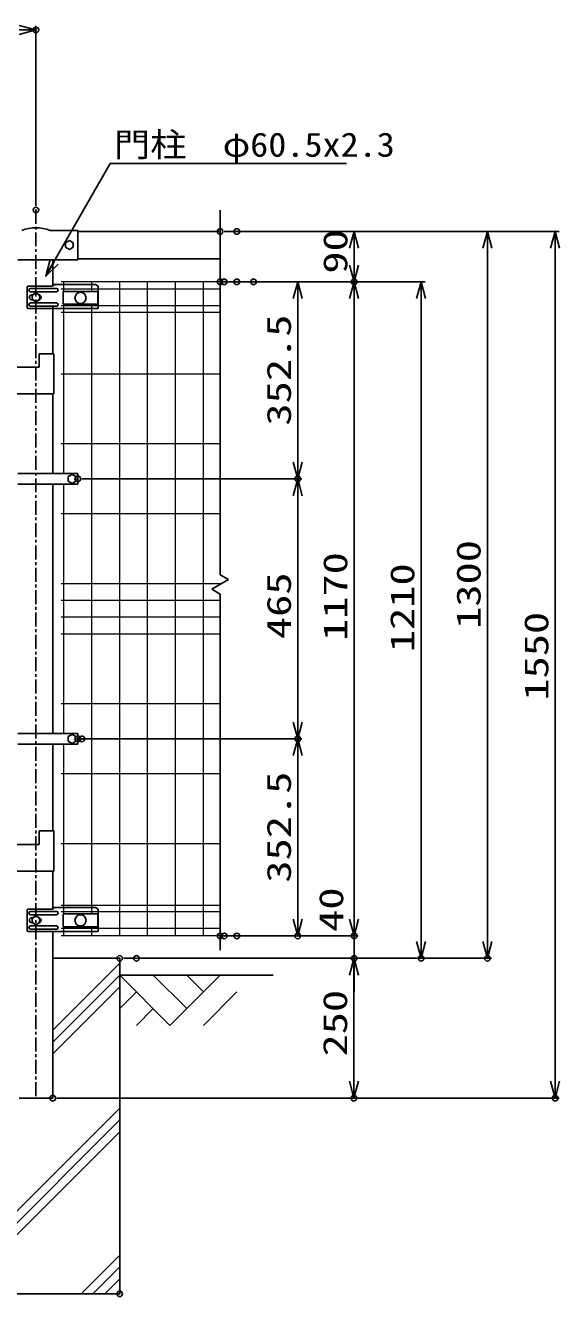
# Model space of a CAD drawing. Units: millimetres, scale not verified. Extents: x -4455 to 4455, y -3150 to 3150.
# Drawn here: x -1743 to -786, y -1049 to 1224 of the extents above; entities that cross this region are included whole.
import ezdxf
from ezdxf.enums import TextEntityAlignment as Align

# ---------------------------------------------------------------- set-up
doc = ezdxf.new("R2010")
doc.units = ezdxf.units.MM
doc.header["$LTSCALE"] = 20
doc.header["$PDMODE"] = 32
doc.header["$PDSIZE"] = 10
doc.linetypes.add('USER1', pattern=[2, 1.25, -0.25, 0.25, -0.25])
for name, color, linetype, lineweight in [('0-0_1', 7, 'Continuous', 25), ('0-1_0', 7, 'Continuous', 25), ('0-4_EXTCNT-LMEC0', 1, 'Continuous', 25), ('0-8_2', 7, 'Continuous', 25), ('0-9_D-STR2', 7, 'Continuous', 13)]:
    doc.layers.add(name, color=color, linetype=linetype, lineweight=lineweight)
doc.layers.add('0-2_DEFPOINTS', color=7, linetype='Continuous')
doc.styles.add('ＭＳ ゴシック', font='')
doc.styles.get('ＭＳ ゴシック').set_extended_font_data('MS Gothic')

# ---------------------------------------------------------------- blocks, each defined once
blk = doc.blocks.new('_Open30')
at = {"layer": '0-1_0', "color": 1}
blk.add_line((0, 0), (-20, 0), dxfattribs=at)
blk.add_lwpolyline([(-20, 5.36), (0, 0), (-20, -5.36)], dxfattribs=at)

msp = doc.modelspace()

# ---------------------------------------------------------------- linework, layer by layer
at = {"layer": '0-0_1', "color": 3, "linetype": 'USER1'}
msp.add_line((-1723.85, 893.99), (-1723.85, -692.14), dxfattribs=at)
at = {"layer": '0-0_1'}
for p, q in [((-1698.45, 857.52), (-1648.85, 857.52)), ((-1648.85, 857.52), (-1648.85, 804.92)), ((-1648.85, 855.52), (-1394, 855.52)), ((-1663.85, 839.22), (-1670.77, 835.22)), ((-1670.77, 835.22), (-1670.77, 827.22)), ((-1670.77, 827.22), (-1663.85, 823.22)), ((-1663.85, 839.22), (-1656.92, 835.22)), ((-1656.92, 827.22), (-1663.85, 823.22)), ((-1656.92, 835.22), (-1656.92, 827.22)), ((-1648.85, 804.92), (-1756.1, 804.92)), ((-1693.6, 804.92), (-1693.6, 758.77)), ((-1648.85, 806.92), (-1394, 806.92)), ((-1739.64, 755.68), (-1739.64, 719.68)), ((-1737.64, 757.68), (-1694.68, 757.68)), ((-1733.28, 753.68), (-1687.1, 753.68)), ((-1691.68, 760.68), (-1617.1, 760.68)), ((-1617.1, 760.68), (-1612.1, 757.68)), ((-1612.1, 757.68), (-1612.1, 750.93)), ((-1612.1, 750.93), (-1612.1, 717.68)), ((-1733.28, 747.68), (-1687.1, 747.68)), ((-1733.28, 727.68), (-1687.1, 727.68)), ((-1730.94, 742.18), (-1729.91, 742.18)), ((-1730.94, 733.18), (-1729.91, 733.18)), ((-1737.64, 717.68), (-1612.1, 717.68)), ((-1733.28, 721.68), (-1687.1, 721.68)), ((-1693.6, 722.47), (-1693.6, 636.92)), ((-1718.1, 636.92), (-1691.6, 636.92)), ((-1718.1, 636.92), (-1718.1, 612.92)), ((-1691.6, 636.92), (-1691.6, 564.92)), ((-1772.2, 612.92), (-1718.1, 612.92)), ((-1772.2, 564.92), (-1691.6, 564.92)), ((-1693.6, 564.92), (-1693.6, 422.52)), ((-1648.85, 422.52), (-1756.1, 422.52)), ((-1659, 421.02), (-1665.92, 417.02)), ((-1665.92, 417.02), (-1665.92, 409.02)), ((-1659, 421.02), (-1652.07, 417.02)), ((-1652.07, 417.02), (-1652.07, 409.02)), ((-1648.85, 403.52), (-1648.85, 422.52)), ((-1648.85, 403.52), (-1756.1, 403.52)), ((-1693.6, 403.52), (-1693.6, -42.48)), ((-1665.92, 409.02), (-1659, 405.02)), ((-1652.07, 409.02), (-1659, 405.02)), ((-1648.85, -42.48), (-1756.1, -42.48)), ((-1659, -43.98), (-1665.92, -47.98)), ((-1659, -43.98), (-1652.07, -47.98)), ((-1648.85, -61.48), (-1648.85, -42.48)), ((-1648.85, -61.48), (-1756.1, -61.48)), ((-1693.6, -61.48), (-1693.6, -216.73)), ((-1665.92, -47.98), (-1665.92, -55.98)), ((-1665.92, -55.98), (-1659, -59.98)), ((-1652.07, -55.98), (-1659, -59.98)), ((-1652.07, -47.98), (-1652.07, -55.98)), ((-1718.1, -216.73), (-1691.6, -216.73)), ((-1718.1, -216.73), (-1718.1, -240.73)), ((-1691.6, -216.73), (-1691.6, -288.73)), ((-1772.2, -240.73), (-1718.1, -240.73)), ((-1772.2, -288.73), (-1691.6, -288.73)), ((-1693.6, -288.73), (-1693.6, -356.28)), ((-1739.64, -358.48), (-1739.64, -394.48)), ((-1737.64, -356.48), (-1694.68, -356.48)), ((-1733.28, -360.48), (-1687.1, -360.48)), ((-1691.68, -353.48), (-1617.1, -353.48)), ((-1617.1, -353.48), (-1612.1, -356.48)), ((-1612.1, -356.48), (-1612.1, -363.23)), ((-1612.1, -363.23), (-1612.1, -396.48)), ((-1733.28, -366.48), (-1687.1, -366.48)), ((-1733.28, -386.48), (-1687.1, -386.48)), ((-1730.94, -371.98), (-1729.91, -371.98)), ((-1730.94, -380.98), (-1729.91, -380.98)), ((-1737.64, -396.48), (-1612.1, -396.48)), ((-1733.28, -392.48), (-1687.1, -392.48)), ((-1693.6, -396.48), (-1693.6, -694.48)), ((-1573.85, -444.48), (-1693.6, -444.48)), ((-1573.85, -444.48), (-1573.85, -1044.48)), ((-1298.85, -474.48), (-1573.85, -474.48)), ((-1754.1, -694.48), (-1693.6, -694.48)), ((-1573.85, -1044.48), (-1873.85, -1044.48))]:
    msp.add_line(p, q, dxfattribs=at)
at = {"layer": '0-0_1', "color": 2}
for p, q in [((-1573.85, -453.27), (-1693.6, -573.02)), ((-1693.6, -594.23), (-1573.85, -474.48)), ((-1573.85, -495.7), (-1693.6, -615.45)), ((-1573.85, -712.31), (-1873.85, -1012.31)), ((-1873.85, -1033.53), (-1573.85, -733.53)), ((-1573.85, -754.74), (-1863.59, -1044.48)), ((-1573.85, -975.31), (-1643.01, -1044.48)), ((-1621.8, -1044.48), (-1573.85, -996.53)), ((-1573.85, -1017.74), (-1600.59, -1044.48))]:
    msp.add_line(p, q, dxfattribs=at)
at = {"layer": '0-0_1', "color": 4}
for p, q in [((-1573.85, -474.48), (-1483.85, -564.48)), ((-1513.85, -474.48), (-1453.85, -534.48)), ((-1393.85, -474.48), (-1483.85, -564.48)), ((-1453.85, -474.48), (-1423.85, -504.48)), ((-1543.85, -504.48), (-1573.85, -534.48)), ((-1363.85, -504.48), (-1423.85, -564.48)), ((-1513.85, -534.48), (-1543.85, -564.48))]:
    msp.add_line(p, q, dxfattribs=at)
at = {"layer": '0-0_1'}
for centre, radius, start, end in [((-1723.85, 791.23), 70.98, 69.03345, 110.96669), ((-1737.64, 755.68), 2, 90, 180), ((-1733.28, 750.68), 3, 90, 270), ((-1694.68, 760.68), 3, 270, 0), ((-1687.1, 750.68), 3, 270, 90), ((-1733.28, 724.68), 3, 90, 270), ((-1730.94, 737.68), 4.5, 90, 270), ((-1719.17, 737.68), 4.5, 299.99991, 60.0015), ((-1687.1, 724.68), 3, 270, 90), ((-1737.64, 719.68), 2, 180, 270), ((-1737.64, -358.48), 2, 90, 180), ((-1733.28, -363.48), 3, 90, 270), ((-1694.68, -353.48), 3, 270, 0), ((-1687.1, -363.48), 3, 270, 90), ((-1733.28, -389.48), 3, 90, 270), ((-1730.94, -376.48), 4.5, 90, 270), ((-1719.17, -376.48), 4.5, 300.08078, 59.91922), ((-1687.1, -389.48), 3, 270, 90), ((-1737.64, -394.48), 2, 180, 270)]:
    msp.add_arc(centre, radius, start, end, dxfattribs=at)
at = {"layer": '0-1_0'}
for p, q in [((-1613, 748.27), (-1613, 725.27)), ((-1675, 725.27), (-1613, 725.27)), ((-1675, -365.15), (-1675, -388.15)), ((-1613, -365.15), (-1675, -365.15)), ((-1613, -365.15), (-1613, -388.15)), ((-1675, -388.15), (-1613, -388.15))]:
    msp.add_line(p, q, dxfattribs=at)
for points in [[(-1167.89, 977.11), (-1590.8, 977.11), (-1705.29, 777.17)], [(-1613, 748.27), (-1675, 748.27), (-1675, 725.27)]]:
    msp.add_lwpolyline(points, dxfattribs=at)
for centre in [(-1644, 736.77), (-1644, -376.65)]:
    msp.add_circle(centre, 10.01, dxfattribs=at)
at = {"layer": '0-2_DEFPOINTS'}
for p in [(-1723.85, 1216.06), (-1723.85, 893.99), (-1394, 855.52), (-1364, 855.52), (-1394, 765.52), (-1386.5, 765.52), (-1364, 765.52), (-1334, 765.52), (-1154, 765.52), (-1648.85, 413.02), (-1254.99, 413.02), (-1648.85, -51.98), (-1641.35, -51.98), (-1254.99, -51.98), (-1394, -404.48), (-1386.5, -404.48), (-1364, -404.48), (-1254.99, -404.48), (-1154, -404.48), (-1573.85, -444.48), (-1543.85, -444.48), (-1154, -444.48), (-1034, -444.48), (-915.35, -444.48), (-1693.6, -694.48), (-1154.35, -694.48), (-794, -694.48), (-1573.85, -1044.48)]:
    msp.add_point(p, dxfattribs=at)
at = {"layer": '0-4_EXTCNT-LMEC0'}
for p, q in [((-1723.85, 901.49), (-1723.85, 1223.56)), ((-1386.5, 855.52), (-907.85, 855.52)), ((-1386.5, 855.52), (-1146.5, 855.52)), ((-1356.5, 855.52), (-786.5, 855.52)), ((-1154, 825.52), (-1154, 795.52)), ((-915.35, 825.52), (-915.35, -414.48)), ((-794, 825.52), (-794, -664.48)), ((-1386.5, 765.52), (-1146.5, 765.52)), ((-1379, 765.52), (-1247.49, 765.52)), ((-1356.5, 765.52), (-1146.5, 765.52)), ((-1326.5, 765.52), (-1026.5, 765.52)), ((-1254.99, 735.52), (-1254.99, 443.02)), ((-1154, 735.52), (-1154, -374.48)), ((-1034, 735.52), (-1034, -414.48)), ((-1641.35, 413.02), (-1247.49, 413.02)), ((-1641.35, 413.02), (-1247.49, 413.02)), ((-1254.99, 383.02), (-1254.99, -21.98)), ((-1641.35, -51.98), (-1247.49, -51.98)), ((-1633.85, -51.98), (-1247.49, -51.98)), ((-1254.99, -81.98), (-1254.99, -374.48)), ((-1154, -374.48), (-1154, -344.48)), ((-1386.5, -404.48), (-1146.5, -404.48)), ((-1379, -404.48), (-1247.49, -404.48)), ((-1356.5, -404.48), (-1146.5, -404.48)), ((-1154, -404.48), (-1154, -444.48)), ((-1566.35, -444.48), (-907.85, -444.48)), ((-1566.35, -444.48), (-1146.85, -444.48)), ((-1566.35, -444.48), (-1146.5, -444.48)), ((-1536.35, -444.48), (-1026.5, -444.48)), ((-1154.35, -474.48), (-1154.35, -664.48)), ((-1154, -474.48), (-1154, -504.48)), ((-1686.1, -694.48), (-786.5, -694.48)), ((-1686.1, -694.48), (-1146.85, -694.48))]:
    msp.add_line(p, q, dxfattribs=at)
at = {"layer": '0-4_EXTCNT-LMEC0', "color": 4}
for p, q in [((-1394, 893.69), (-1394, 241.71)), ((-1379, 233.05), (-1409, 215.73)), ((-1394, 241.71), (-1379, 233.05)), ((-1394, 207.07), (-1409, 215.73)), ((-1394, 207.07), (-1394, -429.87))]:
    msp.add_line(p, q, dxfattribs=at)
at = {"layer": '0-8_2'}
for p, q in [((-1723.85, 745.68), (-1730.77, 741.68)), ((-1716.92, 741.68), (-1723.85, 745.68)), ((-1723.85, -368.48), (-1730.77, -372.48)), ((-1730.77, -372.48), (-1730.77, -380.48)), ((-1730.77, -380.48), (-1723.85, -384.48))]:
    msp.add_line(p, q, dxfattribs=at)
for points in [[(-1730.77, 741.68), (-1730.77, 733.68), (-1723.85, 729.68)], [(-1723.85, 729.68), (-1716.92, 733.68), (-1716.92, 741.68)], [(-1723.85, -384.48), (-1716.92, -380.48), (-1716.92, -372.48), (-1723.85, -368.48)]]:
    msp.add_lwpolyline(points, dxfattribs=at)
for centre in [(-1723.85, 737.68), (-1723.85, -376.48)]:
    msp.add_circle(centre, 6.93, dxfattribs=at)
at = {"layer": '0-9_D-STR2'}
for p, q in [((-1394, 765.52), (-1678.85, 765.52)), ((-1394, 752.42), (-1678.85, 752.42)), ((-1673.85, 748.27), (-1673.85, 765.52)), ((-1623.85, 748.27), (-1623.85, 765.52)), ((-1573.85, -404.48), (-1573.85, 765.52)), ((-1523.85, -404.48), (-1523.85, 765.52)), ((-1473.85, -404.48), (-1473.85, 765.52)), ((-1423.85, -404.48), (-1423.85, 765.52)), ((-1394, 722.62), (-1678.85, 722.62)), ((-1394, 710.76), (-1678.85, 710.76)), ((-1673.85, 422.52), (-1673.85, 725.27)), ((-1623.85, -365.15), (-1623.85, 725.27)), ((-1394, 600.52), (-1678.85, 600.52)), ((-1394, 475.52), (-1678.85, 475.52)), ((-1673.85, -42.48), (-1673.85, 403.52)), ((-1394, 350.52), (-1678.85, 350.52)), ((-1392.05, 225.52), (-1678.85, 225.52)), ((-1394, 195.52), (-1678.85, 195.52)), ((-1394, 165.52), (-1678.85, 165.52)), ((-1394, 135.52), (-1678.85, 135.52)), ((-1394, 10.52), (-1678.85, 10.52)), ((-1673.85, -365.15), (-1673.85, -61.48)), ((-1394, -114.48), (-1678.85, -114.48)), ((-1394, -239.48), (-1678.85, -239.48)), ((-1394, -349.73), (-1678.85, -349.73)), ((-1394, -361.58), (-1678.85, -361.58)), ((-1394, -391.38), (-1678.85, -391.38)), ((-1394, -404.48), (-1678.85, -404.48)), ((-1673.85, -404.48), (-1673.85, -388.15)), ((-1623.85, -404.48), (-1623.85, -388.15))]:
    msp.add_line(p, q, dxfattribs=at)

# ---------------------------------------------------------------- block references
at = {"layer": '0-1_0', "xscale": 1.5, "yscale": 1.5, "rotation": 239.77537}
msp.add_blockref('_Open30', (-1706.29, 775.44), dxfattribs=at)
at = {"layer": '0-4_EXTCNT-LMEC0', "xscale": 1.5, "yscale": 1.5}
msp.add_blockref('_Open30', (-1723.85, 1216.06), dxfattribs=at)
for p, rotation in [((-1154, 855.52), 90), ((-915.35, 855.52), 90), ((-794, 855.52), 90), ((-1154, 765.52), 270), ((-1254.99, 765.52), 90), ((-1154, 765.52), 90), ((-1034, 765.52), 90), ((-1254.99, 413.02), 270), ((-1254.99, 413.02), 90), ((-1254.99, -51.98), 270), ((-1254.99, -51.98), 90), ((-1254.99, -404.48), 270), ((-1154, -404.48), 270), ((-1154, -404.48), 270), ((-1034, -444.48), 270), ((-915.35, -444.48), 270), ((-1154.35, -444.48), 90), ((-1154, -444.48), 90), ((-1154.35, -694.48), 270), ((-794, -694.48), 270)]:
    msp.add_blockref('_Open30', p, dxfattribs=dict(at, rotation=rotation))

# ---------------------------------------------------------------- texts
at = {"layer": '0-1_0', "color": 3, "style": 'ＭＳ ゴシック', "width": 1.1}
msp.add_text('門柱\u3000φ60.5x2.3', height=43.26, dxfattribs=at).set_placement((-1584, 976.28), align=Align.BOTTOM_LEFT)
at = {"layer": '0-4_EXTCNT-LMEC0', "color": 3, "style": 'ＭＳ ゴシック', "width": 1.35}
for s, p in [('90', (-1153.17, 780.14)), ('352.5', (-1254.16, 508.27)), ('1300', (-914.52, 144.77)), ('1170', (-1153.17, 123.14)), ('1210', (-1033.17, 103.14)), ('465', (-1254.16, 126.52)), ('1550', (-793.17, 16.39)), ('352.5', (-1254.16, -309.23)), ('40', (-1160.52, -397.14)), ('250', (-1153.52, -620.11))]:
    msp.add_text(s, height=43.26, rotation=90, dxfattribs=at).set_placement(p, align=Align.BOTTOM_LEFT)

doc.saveas('drawing.dxf')
